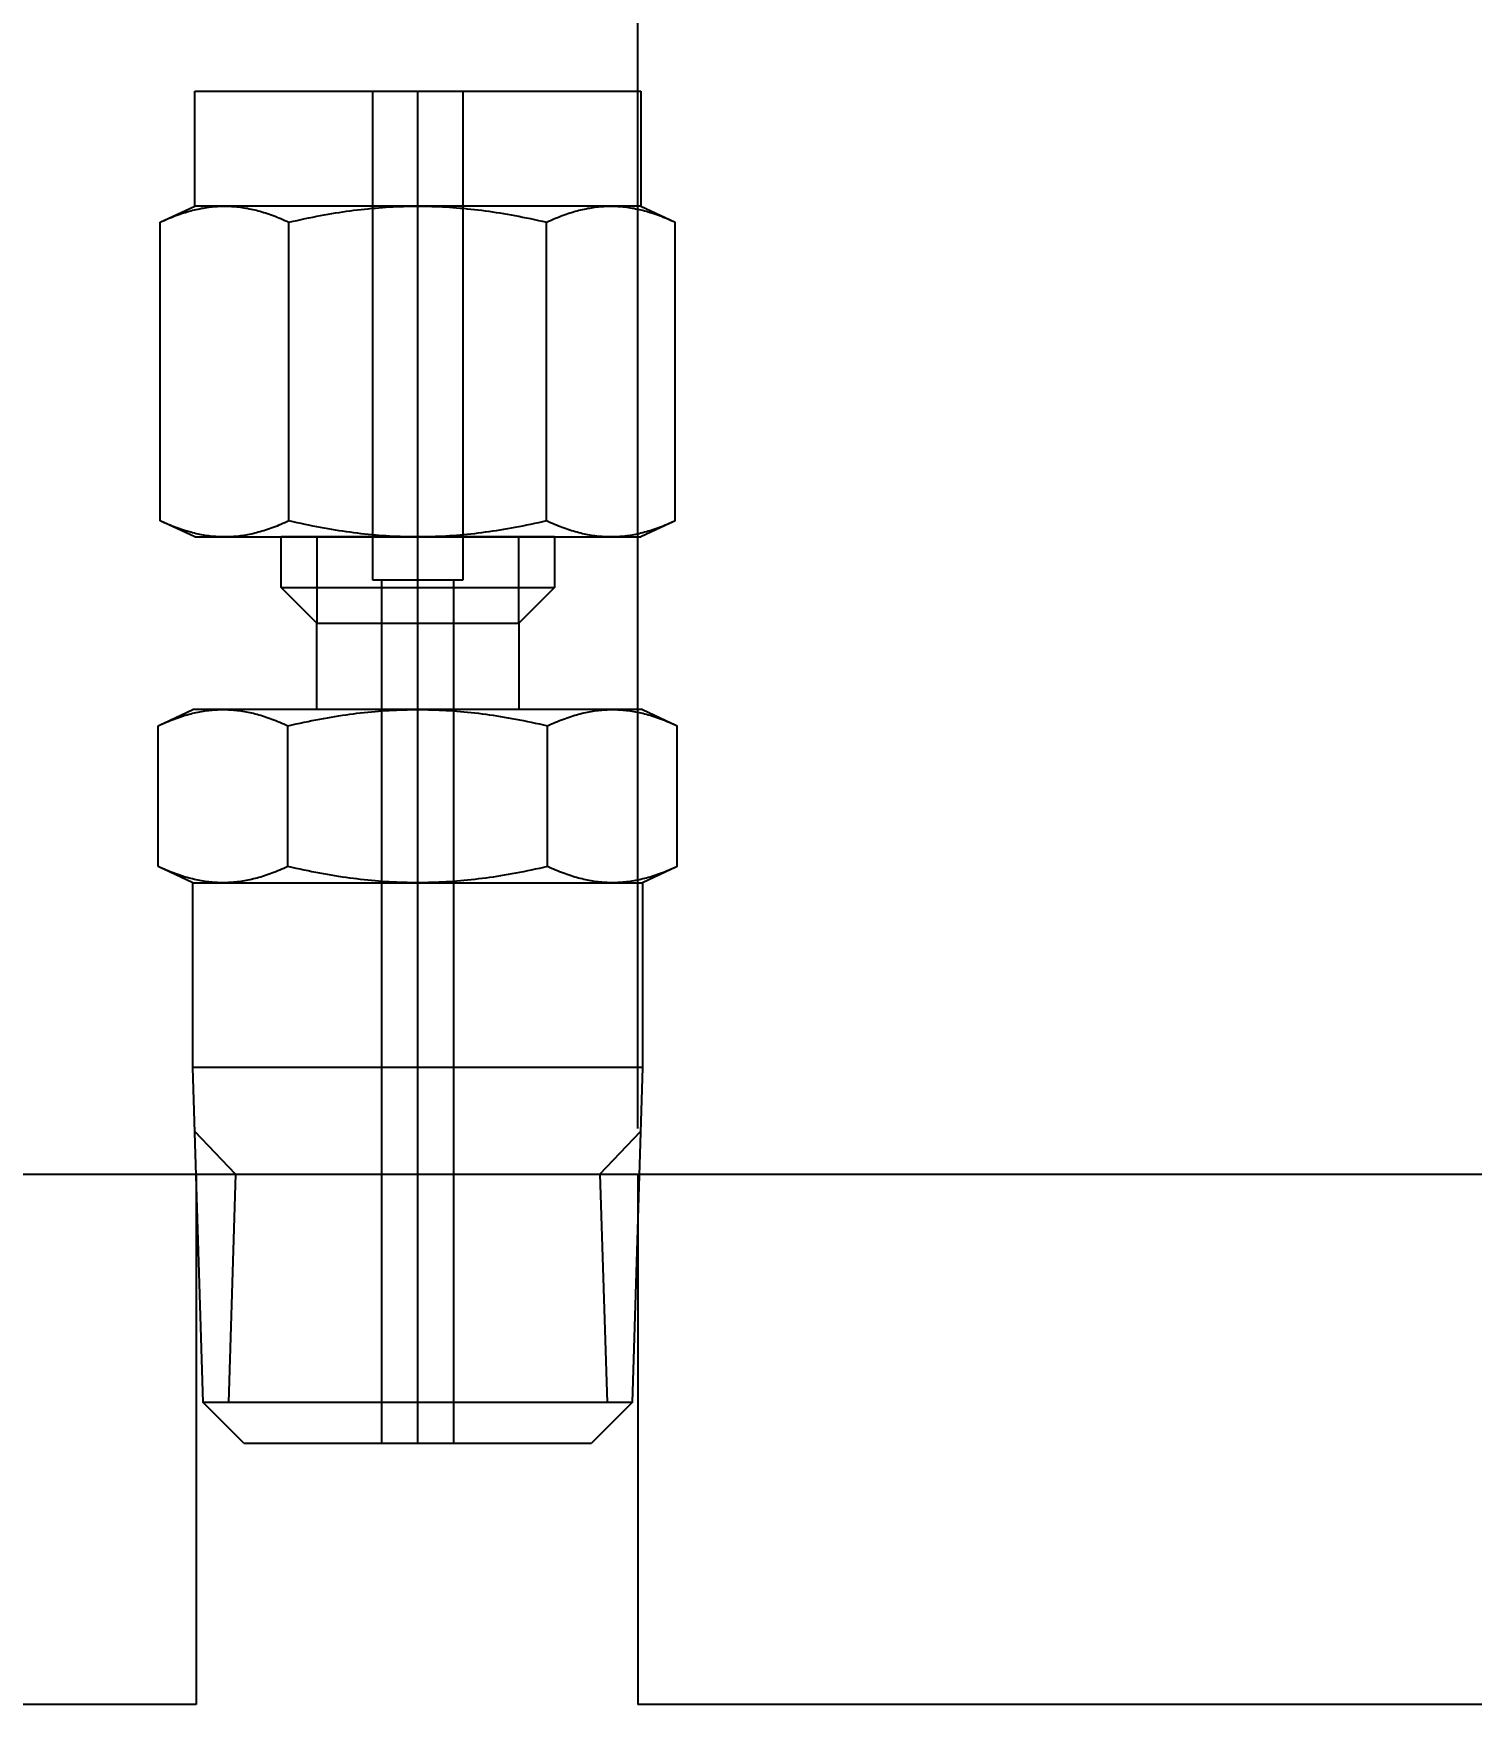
# Model space of a CAD drawing. Header units: inches. Extents: x 8.2 to 16.79, y 19.82 to 25.52.
# Drawn here: x 10.235 to 11.235, y 23.199 to 24.361 of the extents above; entities that cross this region are included whole.
import ezdxf

# ---------------------------------------------------------------- set-up
doc = ezdxf.new("R2010")
doc.units = ezdxf.units.IN
doc.header["$MEASUREMENT"] = 0
doc.linetypes.add('CENTER2', pattern=[28.575, 19.05, -3.175, 3.175, -3.175])
doc.linetypes.add('HIDDEN2', pattern=[4.7625, 3.175, -1.5875])
for name, color, linetype in [('TRDETAIL2', 7, 'Continuous'), ('TRDETAIL3', 7, 'Continuous'), ('TRMODEL1', 7, 'Continuous'), ('TRMODEL3', 7, 'Continuous')]:
    doc.layers.add(name, color=color, linetype=linetype)
doc.styles.get("Standard").update_dxf_attribs({"font": 'Arial.ttf'})
doc.dimstyles.get("Standard").update_dxf_attribs({"dimtxt": 0.18, "dimasz": 0.18, "dimexe": 0.18, "dimexo": 0.0625, "dimgap": 0.09, "dimtad": 0, "dimtih": 1, "dimtoh": 1, "dimdec": 4, "dimzin": 0, "dimdsep": 46, "dimtxsty": 'Standard', "dimcen": 0.09, "dimadec": 0, "dimazin": 0, "dimtfac": 1, "dimtdec": 4, "dimtofl": 0, "dimtmove": 0, "dimatfit": 3, "dimfxl": 1, "dimtolj": 1, "dimtzin": 0, "dimarcsym": 0})

# ---------------------------------------------------------------- blocks, each defined once
blk = doc.blocks.new('*D16')
at = {"color": 0, "lineweight": -2, "transparency": 16777216}
for p, q in [((9.3486, 23.6302), (9.3486, 25.5226)), ((15.3486, 23.6302), (15.3486, 25.5226)), ((9.5286, 25.3426), (11.8841, 25.3426)), ((15.1686, 25.3426), (12.8131, 25.3426))]:
    blk.add_line(p, q, dxfattribs=at)
at = {"color": 0, "transparency": 16777216}
for points in [[(9.5286, 25.3726), (9.5286, 25.3126), (9.3486, 25.3426)], [(15.1686, 25.3726), (15.1686, 25.3126), (15.3486, 25.3426)]]:
    blk.add_solid(points, dxfattribs=at)
at = {"layer": 'Defpoints', "color": 0, "transparency": 16777216}
for p in [(15.3486, 25.3426), (9.3486, 23.5677), (15.3486, 23.5677)]:
    blk.add_point(p, dxfattribs=at)
at = {"color": 0, "transparency": 16777216, "insert": (12.3486, 25.3426), "char_height": 0.18, "attachment_point": 5}
blk.add_mtext('\\A1;6.0000', dxfattribs=at)
blk = doc.blocks.new('*D17')
at = {"color": 0, "lineweight": -2, "transparency": 16777216}
for p, q in [((10.6555, 23.5995), (10.6555, 24.9068)), ((11.6556, 23.5995), (11.6556, 24.9068)), ((10.4755, 24.7268), (10.2955, 24.7268)), ((11.8356, 24.7268), (12.0156, 24.7268))]:
    blk.add_line(p, q, dxfattribs=at)
at = {"color": 0, "transparency": 16777216}
for points in [[(10.4755, 24.7568), (10.4755, 24.6968), (10.6555, 24.7268)], [(11.8356, 24.7568), (11.8356, 24.6968), (11.6556, 24.7268)]]:
    blk.add_solid(points, dxfattribs=at)
at = {"layer": 'Defpoints', "color": 0, "transparency": 16777216}
for p in [(11.6556, 24.7268), (10.6555, 23.537), (11.6556, 23.537)]:
    blk.add_point(p, dxfattribs=at)
at = {"color": 0, "transparency": 16777216, "insert": (11.1555, 24.7268), "char_height": 0.18, "attachment_point": 5}
blk.add_mtext('\\A1;1.0000', dxfattribs=at)

msp = doc.modelspace()

# ---------------------------------------------------------------- linework, layer by layer
for p, q in [((9.34858, 23.56766), (10.34857, 23.56766)), ((10.65551, 23.56766), (11.34858, 23.56766)), ((10.34856, 23.1989), (10.05788, 23.1989)), ((11.34856, 23.1989), (10.65552, 23.1989))]:
    msp.add_line(p, q)
at = {"color": 0}
for p, q in [((10.34857, 23.56766), (10.34856, 23.1989)), ((10.65551, 23.56766), (10.65552, 23.1989))]:
    msp.add_line(p, q, dxfattribs=at)
at = {"layer": 'TRDETAIL2', "color": 252, "linetype": 'HIDDEN2'}
for p, q in [((10.47127, 23.98066), (10.47127, 24.32066)), ((10.53377, 24.32066), (10.53377, 23.98066)), ((10.53377, 23.98066), (10.47127, 23.98066)), ((10.47752, 23.38066), (10.47752, 23.98066)), ((10.52752, 23.38066), (10.52752, 23.98066))]:
    msp.add_line(p, q, dxfattribs=at)
at = {"layer": 'TRDETAIL3', "color": 252, "linetype": 'CENTER2'}
msp.add_line((10.50252, 23.38066), (10.50252, 24.32066), dxfattribs=at)
at = {"layer": 'TRMODEL1', "color": 252, "linetype": 'Continuous'}
for p, q in [((10.34752, 24.32066), (10.65752, 24.32066)), ((10.34752, 24.24066), (10.34752, 24.32066)), ((10.65752, 24.32066), (10.65752, 24.24066)), ((10.32354, 24.22948), (10.34752, 24.24066)), ((10.33974, 24.23591), (10.34102, 24.23632)), ((10.34102, 24.23632), (10.3423, 24.23671)), ((10.3423, 24.23671), (10.34358, 24.23708)), ((10.34358, 24.23708), (10.34484, 24.23743)), ((10.34484, 24.23743), (10.3461, 24.23776)), ((10.3461, 24.23776), (10.34736, 24.23807)), ((10.34736, 24.23807), (10.34861, 24.23837)), ((10.36828, 24.24066), (10.34752, 24.24066)), ((10.34861, 24.23837), (10.34985, 24.23864)), ((10.34985, 24.23864), (10.35109, 24.2389)), ((10.35109, 24.2389), (10.35233, 24.23914)), ((10.35233, 24.23914), (10.35356, 24.23937)), ((10.35356, 24.23937), (10.35479, 24.23957)), ((10.35479, 24.23957), (10.35602, 24.23976)), ((10.35602, 24.23976), (10.35725, 24.23993)), ((10.35725, 24.23993), (10.35848, 24.24008)), ((10.35848, 24.24008), (10.3597, 24.24022)), ((10.3597, 24.24022), (10.36092, 24.24034)), ((10.36092, 24.24034), (10.36215, 24.24043)), ((10.36215, 24.24043), (10.36337, 24.24052)), ((10.36337, 24.24052), (10.3646, 24.24058)), ((10.3646, 24.24058), (10.36583, 24.24062)), ((10.36583, 24.24062), (10.36705, 24.24065)), ((10.36705, 24.24065), (10.36828, 24.24066)), ((10.36828, 24.24066), (10.36951, 24.24065)), ((10.50252, 24.24066), (10.36828, 24.24066)), ((10.36951, 24.24065), (10.37074, 24.24062)), ((10.37074, 24.24062), (10.37197, 24.24058)), ((10.37197, 24.24058), (10.37319, 24.24052)), ((10.37319, 24.24052), (10.37442, 24.24043)), ((10.37442, 24.24043), (10.37564, 24.24034)), ((10.37564, 24.24034), (10.37687, 24.24022)), ((10.37687, 24.24022), (10.37809, 24.24008)), ((10.37809, 24.24008), (10.37932, 24.23993)), ((10.37932, 24.23993), (10.38054, 24.23976)), ((10.38054, 24.23976), (10.38177, 24.23957)), ((10.38177, 24.23957), (10.383, 24.23937)), ((10.383, 24.23937), (10.38424, 24.23914)), ((10.38424, 24.23914), (10.38548, 24.2389)), ((10.38548, 24.2389), (10.38672, 24.23864)), ((10.38672, 24.23864), (10.38796, 24.23837)), ((10.38796, 24.23837), (10.38921, 24.23807)), ((10.38921, 24.23807), (10.39047, 24.23776)), ((10.39047, 24.23776), (10.39173, 24.23743)), ((10.39173, 24.23743), (10.39299, 24.23708)), ((10.39299, 24.23708), (10.39426, 24.23671)), ((10.39426, 24.23671), (10.39554, 24.23632)), ((10.39554, 24.23632), (10.39683, 24.23591)), ((10.44542, 24.23591), (10.448, 24.23632)), ((10.448, 24.23632), (10.45056, 24.23671)), ((10.45056, 24.23671), (10.4531, 24.23708)), ((10.4531, 24.23708), (10.45563, 24.23743)), ((10.45563, 24.23743), (10.45815, 24.23776)), ((10.45815, 24.23776), (10.46066, 24.23807)), ((10.46066, 24.23807), (10.46316, 24.23837)), ((10.46316, 24.23837), (10.46565, 24.23864)), ((10.46565, 24.23864), (10.46813, 24.2389)), ((10.46813, 24.2389), (10.47061, 24.23914)), ((10.47061, 24.23914), (10.47308, 24.23937)), ((10.47308, 24.23937), (10.47554, 24.23957)), ((10.47554, 24.23957), (10.478, 24.23976)), ((10.478, 24.23976), (10.48045, 24.23993)), ((10.48045, 24.23993), (10.4829, 24.24008)), ((10.4829, 24.24008), (10.48535, 24.24022)), ((10.48535, 24.24022), (10.4878, 24.24034)), ((10.4878, 24.24034), (10.49025, 24.24043)), ((10.49025, 24.24043), (10.4927, 24.24052)), ((10.4927, 24.24052), (10.49515, 24.24058)), ((10.49515, 24.24058), (10.4976, 24.24062)), ((10.4976, 24.24062), (10.50006, 24.24065)), ((10.50006, 24.24065), (10.50252, 24.24066)), ((10.50252, 24.24066), (10.50498, 24.24065)), ((10.63675, 24.24066), (10.50252, 24.24066)), ((10.50498, 24.24065), (10.50743, 24.24062)), ((10.50743, 24.24062), (10.50989, 24.24058)), ((10.50989, 24.24058), (10.51234, 24.24052)), ((10.51234, 24.24052), (10.51479, 24.24043)), ((10.51479, 24.24043), (10.51724, 24.24034)), ((10.51724, 24.24034), (10.51968, 24.24022)), ((10.51968, 24.24022), (10.52213, 24.24008)), ((10.52213, 24.24008), (10.52458, 24.23993)), ((10.52458, 24.23993), (10.52704, 24.23976)), ((10.52704, 24.23976), (10.5295, 24.23957)), ((10.5295, 24.23957), (10.53196, 24.23937)), ((10.53196, 24.23937), (10.53443, 24.23914)), ((10.53443, 24.23914), (10.5369, 24.2389)), ((10.5369, 24.2389), (10.53938, 24.23864)), ((10.53938, 24.23864), (10.54187, 24.23837)), ((10.54187, 24.23837), (10.54437, 24.23807)), ((10.54437, 24.23807), (10.54688, 24.23776)), ((10.54688, 24.23776), (10.5494, 24.23743)), ((10.5494, 24.23743), (10.55193, 24.23708)), ((10.55193, 24.23708), (10.55448, 24.23671)), ((10.55448, 24.23671), (10.55704, 24.23632)), ((10.55704, 24.23632), (10.55961, 24.23591)), ((10.6082, 24.23591), (10.60949, 24.23632)), ((10.60949, 24.23632), (10.61077, 24.23671)), ((10.61077, 24.23671), (10.61204, 24.23708)), ((10.61204, 24.23708), (10.61331, 24.23743)), ((10.61331, 24.23743), (10.61457, 24.23776)), ((10.61457, 24.23776), (10.61582, 24.23807)), ((10.61582, 24.23807), (10.61707, 24.23837)), ((10.61707, 24.23837), (10.61832, 24.23864)), ((10.61832, 24.23864), (10.61956, 24.2389)), ((10.61956, 24.2389), (10.6208, 24.23914)), ((10.6208, 24.23914), (10.62203, 24.23937)), ((10.62203, 24.23937), (10.62326, 24.23957)), ((10.62326, 24.23957), (10.62449, 24.23976)), ((10.62449, 24.23976), (10.62572, 24.23993)), ((10.62572, 24.23993), (10.62694, 24.24008)), ((10.62694, 24.24008), (10.62817, 24.24022)), ((10.62817, 24.24022), (10.62939, 24.24034)), ((10.62939, 24.24034), (10.63062, 24.24043)), ((10.63062, 24.24043), (10.63184, 24.24052)), ((10.63184, 24.24052), (10.63307, 24.24058)), ((10.63307, 24.24058), (10.63429, 24.24062)), ((10.63429, 24.24062), (10.63552, 24.24065)), ((10.63552, 24.24065), (10.63675, 24.24066)), ((10.63675, 24.24066), (10.63798, 24.24065)), ((10.65752, 24.24066), (10.63675, 24.24066)), ((10.63798, 24.24065), (10.63921, 24.24062)), ((10.63921, 24.24062), (10.64044, 24.24058)), ((10.64044, 24.24058), (10.64166, 24.24052)), ((10.64166, 24.24052), (10.64289, 24.24043)), ((10.64289, 24.24043), (10.64411, 24.24034)), ((10.64411, 24.24034), (10.64533, 24.24022)), ((10.64533, 24.24022), (10.64656, 24.24008)), ((10.64656, 24.24008), (10.64778, 24.23993)), ((10.64778, 24.23993), (10.64901, 24.23976)), ((10.64901, 24.23976), (10.65024, 24.23957)), ((10.65024, 24.23957), (10.65147, 24.23937)), ((10.65147, 24.23937), (10.65271, 24.23914)), ((10.65271, 24.23914), (10.65394, 24.2389)), ((10.65394, 24.2389), (10.65518, 24.23864)), ((10.65518, 24.23864), (10.65643, 24.23837)), ((10.65643, 24.23837), (10.65768, 24.23807)), ((10.65752, 24.24066), (10.6815, 24.22948)), ((10.65768, 24.23807), (10.65893, 24.23776)), ((10.65893, 24.23776), (10.66019, 24.23743)), ((10.66019, 24.23743), (10.66146, 24.23708)), ((10.66146, 24.23708), (10.66273, 24.23671)), ((10.66273, 24.23671), (10.66401, 24.23632)), ((10.66401, 24.23632), (10.6653, 24.23591)), ((10.32354, 24.22948), (10.32495, 24.23013)), ((10.32354, 24.02184), (10.32354, 24.22948)), ((10.32495, 24.23013), (10.32636, 24.23076)), ((10.32636, 24.23076), (10.32774, 24.23137)), ((10.32774, 24.23137), (10.32912, 24.23196)), ((10.32912, 24.23196), (10.33048, 24.23252)), ((10.33048, 24.23252), (10.33183, 24.23307)), ((10.33183, 24.23307), (10.33318, 24.23359)), ((10.33318, 24.23359), (10.33451, 24.23409)), ((10.33451, 24.23409), (10.33583, 24.23458)), ((10.33583, 24.23458), (10.33714, 24.23504)), ((10.33714, 24.23504), (10.33844, 24.23549)), ((10.33844, 24.23549), (10.33974, 24.23591)), ((10.39683, 24.23591), (10.39812, 24.23549)), ((10.39812, 24.23549), (10.39943, 24.23504)), ((10.39943, 24.23504), (10.40074, 24.23458)), ((10.40074, 24.23458), (10.40206, 24.23409)), ((10.40206, 24.23409), (10.40339, 24.23359)), ((10.40339, 24.23359), (10.40473, 24.23307)), ((10.40473, 24.23307), (10.40608, 24.23252)), ((10.40608, 24.23252), (10.40745, 24.23196)), ((10.40745, 24.23196), (10.40882, 24.23137)), ((10.40882, 24.23137), (10.41021, 24.23076)), ((10.41021, 24.23076), (10.41161, 24.23013)), ((10.41161, 24.23013), (10.41303, 24.22948)), ((10.41303, 24.22948), (10.41586, 24.23013)), ((10.41303, 24.02184), (10.41303, 24.22948)), ((10.41586, 24.23013), (10.41866, 24.23076)), ((10.41866, 24.23076), (10.42144, 24.23137)), ((10.42144, 24.23137), (10.42419, 24.23196)), ((10.42419, 24.23196), (10.42692, 24.23252)), ((10.42692, 24.23252), (10.42962, 24.23307)), ((10.42962, 24.23307), (10.4323, 24.23359)), ((10.4323, 24.23359), (10.43496, 24.23409)), ((10.43496, 24.23409), (10.43761, 24.23458)), ((10.43761, 24.23458), (10.44023, 24.23504)), ((10.44023, 24.23504), (10.44284, 24.23549)), ((10.44284, 24.23549), (10.44542, 24.23591)), ((10.55961, 24.23591), (10.5622, 24.23549)), ((10.5622, 24.23549), (10.56481, 24.23504)), ((10.56481, 24.23504), (10.56743, 24.23458)), ((10.56743, 24.23458), (10.57007, 24.23409)), ((10.57007, 24.23409), (10.57273, 24.23359)), ((10.57273, 24.23359), (10.57542, 24.23307)), ((10.57542, 24.23307), (10.57812, 24.23252)), ((10.57812, 24.23252), (10.58085, 24.23196)), ((10.58085, 24.23196), (10.5836, 24.23137)), ((10.5836, 24.23137), (10.58637, 24.23076)), ((10.58637, 24.23076), (10.58918, 24.23013)), ((10.58918, 24.23013), (10.59201, 24.22948)), ((10.59201, 24.22948), (10.59342, 24.23013)), ((10.59201, 24.02184), (10.59201, 24.22948)), ((10.59342, 24.23013), (10.59482, 24.23076)), ((10.59482, 24.23076), (10.59621, 24.23137)), ((10.59621, 24.23137), (10.59759, 24.23196)), ((10.59759, 24.23196), (10.59895, 24.23252)), ((10.59895, 24.23252), (10.6003, 24.23307)), ((10.6003, 24.23307), (10.60164, 24.23359)), ((10.60164, 24.23359), (10.60297, 24.23409)), ((10.60297, 24.23409), (10.6043, 24.23458)), ((10.6043, 24.23458), (10.60561, 24.23504)), ((10.60561, 24.23504), (10.60691, 24.23549)), ((10.60691, 24.23549), (10.6082, 24.23591)), ((10.6653, 24.23591), (10.66659, 24.23549)), ((10.66659, 24.23549), (10.6679, 24.23504)), ((10.6679, 24.23504), (10.66921, 24.23458)), ((10.66921, 24.23458), (10.67053, 24.23409)), ((10.67053, 24.23409), (10.67186, 24.23359)), ((10.67186, 24.23359), (10.6732, 24.23307)), ((10.6732, 24.23307), (10.67455, 24.23252)), ((10.67455, 24.23252), (10.67592, 24.23196)), ((10.67592, 24.23196), (10.67729, 24.23137)), ((10.67729, 24.23137), (10.67868, 24.23076)), ((10.67868, 24.23076), (10.68008, 24.23013)), ((10.68008, 24.23013), (10.6815, 24.22948)), ((10.6815, 24.02184), (10.6815, 24.22948)), ((10.32495, 24.02119), (10.32354, 24.02184)), ((10.34752, 24.01066), (10.32354, 24.02184)), ((10.32636, 24.02056), (10.32495, 24.02119)), ((10.32774, 24.01995), (10.32636, 24.02056)), ((10.32912, 24.01937), (10.32774, 24.01995)), ((10.33048, 24.0188), (10.32912, 24.01937)), ((10.33183, 24.01826), (10.33048, 24.0188)), ((10.33318, 24.01773), (10.33183, 24.01826)), ((10.33451, 24.01723), (10.33318, 24.01773)), ((10.33583, 24.01674), (10.33451, 24.01723)), ((10.33714, 24.01628), (10.33583, 24.01674)), ((10.33844, 24.01583), (10.33714, 24.01628)), ((10.33974, 24.01541), (10.33844, 24.01583)), ((10.34102, 24.015), (10.33974, 24.01541)), ((10.39683, 24.01541), (10.39554, 24.015)), ((10.39812, 24.01583), (10.39683, 24.01541)), ((10.39943, 24.01628), (10.39812, 24.01583)), ((10.40074, 24.01674), (10.39943, 24.01628)), ((10.40206, 24.01723), (10.40074, 24.01674)), ((10.40339, 24.01773), (10.40206, 24.01723)), ((10.40473, 24.01826), (10.40339, 24.01773)), ((10.40608, 24.0188), (10.40473, 24.01826)), ((10.40745, 24.01937), (10.40608, 24.0188)), ((10.40882, 24.01995), (10.40745, 24.01937)), ((10.41021, 24.02056), (10.40882, 24.01995)), ((10.41161, 24.02119), (10.41021, 24.02056)), ((10.41303, 24.02184), (10.41161, 24.02119)), ((10.41586, 24.02119), (10.41303, 24.02184)), ((10.41866, 24.02056), (10.41586, 24.02119)), ((10.42144, 24.01995), (10.41866, 24.02056)), ((10.42419, 24.01937), (10.42144, 24.01995)), ((10.42692, 24.0188), (10.42419, 24.01937)), ((10.42962, 24.01826), (10.42692, 24.0188)), ((10.4323, 24.01773), (10.42962, 24.01826)), ((10.43496, 24.01723), (10.4323, 24.01773)), ((10.43761, 24.01674), (10.43496, 24.01723)), ((10.44023, 24.01628), (10.43761, 24.01674)), ((10.44284, 24.01583), (10.44023, 24.01628)), ((10.44542, 24.01541), (10.44284, 24.01583)), ((10.448, 24.015), (10.44542, 24.01541)), ((10.55961, 24.01541), (10.55704, 24.015)), ((10.5622, 24.01583), (10.55961, 24.01541)), ((10.56481, 24.01628), (10.5622, 24.01583)), ((10.56743, 24.01674), (10.56481, 24.01628)), ((10.57007, 24.01723), (10.56743, 24.01674)), ((10.57273, 24.01773), (10.57007, 24.01723)), ((10.57542, 24.01826), (10.57273, 24.01773)), ((10.57812, 24.0188), (10.57542, 24.01826)), ((10.58085, 24.01937), (10.57812, 24.0188)), ((10.5836, 24.01995), (10.58085, 24.01937)), ((10.58637, 24.02056), (10.5836, 24.01995)), ((10.58918, 24.02119), (10.58637, 24.02056)), ((10.59201, 24.02184), (10.58918, 24.02119)), ((10.59342, 24.02119), (10.59201, 24.02184)), ((10.59482, 24.02056), (10.59342, 24.02119)), ((10.59621, 24.01995), (10.59482, 24.02056)), ((10.59759, 24.01937), (10.59621, 24.01995)), ((10.59895, 24.0188), (10.59759, 24.01937)), ((10.6003, 24.01826), (10.59895, 24.0188)), ((10.60164, 24.01773), (10.6003, 24.01826)), ((10.60297, 24.01723), (10.60164, 24.01773)), ((10.6043, 24.01674), (10.60297, 24.01723)), ((10.60561, 24.01628), (10.6043, 24.01674)), ((10.60691, 24.01583), (10.60561, 24.01628)), ((10.6082, 24.01541), (10.60691, 24.01583)), ((10.60949, 24.015), (10.6082, 24.01541)), ((10.6815, 24.02184), (10.65752, 24.01066)), ((10.6653, 24.01541), (10.66401, 24.015)), ((10.66659, 24.01583), (10.6653, 24.01541)), ((10.6679, 24.01628), (10.66659, 24.01583)), ((10.66921, 24.01674), (10.6679, 24.01628)), ((10.67053, 24.01723), (10.66921, 24.01674)), ((10.67186, 24.01773), (10.67053, 24.01723)), ((10.6732, 24.01826), (10.67186, 24.01773)), ((10.67455, 24.0188), (10.6732, 24.01826)), ((10.67592, 24.01937), (10.67455, 24.0188)), ((10.67729, 24.01995), (10.67592, 24.01937)), ((10.67868, 24.02056), (10.67729, 24.01995)), ((10.68008, 24.02119), (10.67868, 24.02056)), ((10.6815, 24.02184), (10.68008, 24.02119)), ((10.3423, 24.01461), (10.34102, 24.015)), ((10.34358, 24.01425), (10.3423, 24.01461)), ((10.34484, 24.01389), (10.34358, 24.01425)), ((10.3461, 24.01356), (10.34484, 24.01389)), ((10.34736, 24.01325), (10.3461, 24.01356)), ((10.34861, 24.01295), (10.34736, 24.01325)), ((10.34752, 24.01066), (10.36828, 24.01066)), ((10.34985, 24.01268), (10.34861, 24.01295)), ((10.35109, 24.01242), (10.34985, 24.01268)), ((10.35233, 24.01218), (10.35109, 24.01242)), ((10.35356, 24.01195), (10.35233, 24.01218)), ((10.35479, 24.01175), (10.35356, 24.01195)), ((10.35602, 24.01156), (10.35479, 24.01175)), ((10.35725, 24.01139), (10.35602, 24.01156)), ((10.35848, 24.01124), (10.35725, 24.01139)), ((10.3597, 24.0111), (10.35848, 24.01124)), ((10.36092, 24.01099), (10.3597, 24.0111)), ((10.36215, 24.01089), (10.36092, 24.01099)), ((10.36337, 24.01081), (10.36215, 24.01089)), ((10.3646, 24.01074), (10.36337, 24.01081)), ((10.36583, 24.0107), (10.3646, 24.01074)), ((10.36705, 24.01067), (10.36583, 24.0107)), ((10.36828, 24.01066), (10.36705, 24.01067)), ((10.36951, 24.01067), (10.36828, 24.01066)), ((10.36828, 24.01066), (10.50252, 24.01066)), ((10.37074, 24.0107), (10.36951, 24.01067)), ((10.37197, 24.01074), (10.37074, 24.0107)), ((10.37319, 24.01081), (10.37197, 24.01074)), ((10.37442, 24.01089), (10.37319, 24.01081)), ((10.37564, 24.01099), (10.37442, 24.01089)), ((10.37687, 24.0111), (10.37564, 24.01099)), ((10.37809, 24.01124), (10.37687, 24.0111)), ((10.37932, 24.01139), (10.37809, 24.01124)), ((10.38054, 24.01156), (10.37932, 24.01139)), ((10.38177, 24.01175), (10.38054, 24.01156)), ((10.383, 24.01195), (10.38177, 24.01175)), ((10.38424, 24.01218), (10.383, 24.01195)), ((10.38548, 24.01242), (10.38424, 24.01218)), ((10.38672, 24.01268), (10.38548, 24.01242)), ((10.38796, 24.01295), (10.38672, 24.01268)), ((10.38921, 24.01325), (10.38796, 24.01295)), ((10.39047, 24.01356), (10.38921, 24.01325)), ((10.39173, 24.01389), (10.39047, 24.01356)), ((10.39299, 24.01425), (10.39173, 24.01389)), ((10.39426, 24.01461), (10.39299, 24.01425)), ((10.39554, 24.015), (10.39426, 24.01461)), ((10.40752, 23.97546), (10.40752, 24.01066)), ((10.59752, 24.01066), (10.40752, 24.01066)), ((10.45056, 24.01461), (10.448, 24.015)), ((10.4531, 24.01425), (10.45056, 24.01461)), ((10.45563, 24.01389), (10.4531, 24.01425)), ((10.45815, 24.01356), (10.45563, 24.01389)), ((10.46066, 24.01325), (10.45815, 24.01356)), ((10.46316, 24.01295), (10.46066, 24.01325)), ((10.46565, 24.01268), (10.46316, 24.01295)), ((10.46813, 24.01242), (10.46565, 24.01268)), ((10.47061, 24.01218), (10.46813, 24.01242)), ((10.47308, 24.01195), (10.47061, 24.01218)), ((10.47554, 24.01175), (10.47308, 24.01195)), ((10.478, 24.01156), (10.47554, 24.01175)), ((10.48045, 24.01139), (10.478, 24.01156)), ((10.4829, 24.01124), (10.48045, 24.01139)), ((10.48535, 24.0111), (10.4829, 24.01124)), ((10.4878, 24.01099), (10.48535, 24.0111)), ((10.49025, 24.01089), (10.4878, 24.01099)), ((10.4927, 24.01081), (10.49025, 24.01089)), ((10.49515, 24.01074), (10.4927, 24.01081)), ((10.4976, 24.0107), (10.49515, 24.01074)), ((10.50006, 24.01067), (10.4976, 24.0107)), ((10.50252, 24.01066), (10.50006, 24.01067)), ((10.50498, 24.01067), (10.50252, 24.01066)), ((10.50252, 24.01066), (10.63675, 24.01066)), ((10.50743, 24.0107), (10.50498, 24.01067)), ((10.50989, 24.01074), (10.50743, 24.0107)), ((10.51234, 24.01081), (10.50989, 24.01074)), ((10.51479, 24.01089), (10.51234, 24.01081)), ((10.51724, 24.01099), (10.51479, 24.01089)), ((10.51968, 24.0111), (10.51724, 24.01099)), ((10.52213, 24.01124), (10.51968, 24.0111)), ((10.52458, 24.01139), (10.52213, 24.01124)), ((10.52704, 24.01156), (10.52458, 24.01139)), ((10.5295, 24.01175), (10.52704, 24.01156)), ((10.53196, 24.01195), (10.5295, 24.01175)), ((10.53443, 24.01218), (10.53196, 24.01195)), ((10.5369, 24.01242), (10.53443, 24.01218)), ((10.53938, 24.01268), (10.5369, 24.01242)), ((10.54187, 24.01295), (10.53938, 24.01268)), ((10.54437, 24.01325), (10.54187, 24.01295)), ((10.54688, 24.01356), (10.54437, 24.01325)), ((10.5494, 24.01389), (10.54688, 24.01356)), ((10.55193, 24.01425), (10.5494, 24.01389)), ((10.55448, 24.01461), (10.55193, 24.01425)), ((10.55704, 24.015), (10.55448, 24.01461)), ((10.59752, 24.01066), (10.59752, 23.97546)), ((10.61077, 24.01461), (10.60949, 24.015)), ((10.61204, 24.01425), (10.61077, 24.01461)), ((10.61331, 24.01389), (10.61204, 24.01425)), ((10.61457, 24.01356), (10.61331, 24.01389)), ((10.61582, 24.01325), (10.61457, 24.01356)), ((10.61707, 24.01295), (10.61582, 24.01325)), ((10.61832, 24.01268), (10.61707, 24.01295)), ((10.61956, 24.01242), (10.61832, 24.01268)), ((10.6208, 24.01218), (10.61956, 24.01242)), ((10.62203, 24.01195), (10.6208, 24.01218)), ((10.62326, 24.01175), (10.62203, 24.01195)), ((10.62449, 24.01156), (10.62326, 24.01175)), ((10.62572, 24.01139), (10.62449, 24.01156)), ((10.62694, 24.01124), (10.62572, 24.01139)), ((10.62817, 24.0111), (10.62694, 24.01124)), ((10.62939, 24.01099), (10.62817, 24.0111)), ((10.63062, 24.01089), (10.62939, 24.01099)), ((10.63184, 24.01081), (10.63062, 24.01089)), ((10.63307, 24.01074), (10.63184, 24.01081)), ((10.63429, 24.0107), (10.63307, 24.01074)), ((10.63552, 24.01067), (10.63429, 24.0107)), ((10.63675, 24.01066), (10.63552, 24.01067)), ((10.63798, 24.01067), (10.63675, 24.01066)), ((10.63675, 24.01066), (10.65752, 24.01066)), ((10.63921, 24.0107), (10.63798, 24.01067)), ((10.64044, 24.01074), (10.63921, 24.0107)), ((10.64166, 24.01081), (10.64044, 24.01074)), ((10.64289, 24.01089), (10.64166, 24.01081)), ((10.64411, 24.01099), (10.64289, 24.01089)), ((10.64533, 24.0111), (10.64411, 24.01099)), ((10.64656, 24.01124), (10.64533, 24.0111)), ((10.64778, 24.01139), (10.64656, 24.01124)), ((10.64901, 24.01156), (10.64778, 24.01139)), ((10.65024, 24.01175), (10.64901, 24.01156)), ((10.65147, 24.01195), (10.65024, 24.01175)), ((10.65271, 24.01218), (10.65147, 24.01195)), ((10.65394, 24.01242), (10.65271, 24.01218)), ((10.65518, 24.01268), (10.65394, 24.01242)), ((10.65643, 24.01295), (10.65518, 24.01268)), ((10.65768, 24.01325), (10.65643, 24.01295)), ((10.65893, 24.01356), (10.65768, 24.01325)), ((10.66019, 24.01389), (10.65893, 24.01356)), ((10.66146, 24.01425), (10.66019, 24.01389)), ((10.66273, 24.01461), (10.66146, 24.01425)), ((10.66401, 24.015), (10.66273, 24.01461)), ((10.40752, 23.97546), (10.59752, 23.97546)), ((10.43232, 23.95066), (10.40752, 23.97546)), ((10.59752, 23.97546), (10.57272, 23.95066)), ((10.43232, 23.95066), (10.57272, 23.95066)), ((10.43232, 23.89066), (10.43232, 23.95066)), ((10.57272, 23.95066), (10.57272, 23.89066)), ((10.3221, 23.87939), (10.34627, 23.89066)), ((10.34357, 23.8874), (10.34484, 23.88773)), ((10.34484, 23.88773), (10.3461, 23.88805)), ((10.3461, 23.88805), (10.34736, 23.88835)), ((10.3672, 23.89066), (10.34627, 23.89066)), ((10.34736, 23.88835), (10.34862, 23.88863)), ((10.34862, 23.88863), (10.34987, 23.88889)), ((10.34987, 23.88889), (10.35112, 23.88913)), ((10.35112, 23.88913), (10.35236, 23.88936)), ((10.35236, 23.88936), (10.3536, 23.88957)), ((10.3536, 23.88957), (10.35484, 23.88975)), ((10.35484, 23.88975), (10.35608, 23.88993)), ((10.35608, 23.88993), (10.35731, 23.89008)), ((10.35731, 23.89008), (10.35855, 23.89022)), ((10.35855, 23.89022), (10.35978, 23.89033)), ((10.35978, 23.89033), (10.36102, 23.89043)), ((10.36102, 23.89043), (10.36225, 23.89051)), ((10.36225, 23.89051), (10.36349, 23.89058)), ((10.36349, 23.89058), (10.36472, 23.89062)), ((10.36472, 23.89062), (10.36596, 23.89065)), ((10.36596, 23.89065), (10.3672, 23.89066)), ((10.50252, 23.89066), (10.3672, 23.89066)), ((10.3672, 23.89066), (10.36844, 23.89065)), ((10.36844, 23.89065), (10.36968, 23.89062)), ((10.36968, 23.89062), (10.37092, 23.89058)), ((10.37092, 23.89058), (10.37215, 23.89051)), ((10.37215, 23.89051), (10.37339, 23.89043)), ((10.37339, 23.89043), (10.37462, 23.89033)), ((10.37462, 23.89033), (10.37585, 23.89022)), ((10.37585, 23.89022), (10.37709, 23.89008)), ((10.37709, 23.89008), (10.37832, 23.88993)), ((10.37832, 23.88993), (10.37956, 23.88975)), ((10.37956, 23.88975), (10.3808, 23.88957)), ((10.3808, 23.88957), (10.38204, 23.88936)), ((10.38204, 23.88936), (10.38328, 23.88913)), ((10.38328, 23.88913), (10.38453, 23.88889)), ((10.38453, 23.88889), (10.38578, 23.88863)), ((10.38578, 23.88863), (10.38704, 23.88835)), ((10.38704, 23.88835), (10.3883, 23.88805)), ((10.3883, 23.88805), (10.38956, 23.88773)), ((10.38956, 23.88773), (10.39083, 23.8874)), ((10.45525, 23.8874), (10.4578, 23.88773)), ((10.4578, 23.88773), (10.46032, 23.88805)), ((10.46032, 23.88805), (10.46284, 23.88835)), ((10.46284, 23.88835), (10.46535, 23.88863)), ((10.46535, 23.88863), (10.46786, 23.88889)), ((10.46786, 23.88889), (10.47035, 23.88913)), ((10.47035, 23.88913), (10.47284, 23.88936)), ((10.47284, 23.88936), (10.47532, 23.88957)), ((10.47532, 23.88957), (10.4778, 23.88975)), ((10.4778, 23.88975), (10.48027, 23.88993)), ((10.48027, 23.88993), (10.48274, 23.89008)), ((10.48274, 23.89008), (10.48521, 23.89022)), ((10.48521, 23.89022), (10.48768, 23.89033)), ((10.48768, 23.89033), (10.49015, 23.89043)), ((10.49015, 23.89043), (10.49262, 23.89051)), ((10.49262, 23.89051), (10.49509, 23.89058)), ((10.49509, 23.89058), (10.49756, 23.89062)), ((10.49756, 23.89062), (10.50004, 23.89065)), ((10.50004, 23.89065), (10.50252, 23.89066)), ((10.63783, 23.89066), (10.50252, 23.89066)), ((10.50252, 23.89066), (10.505, 23.89065)), ((10.505, 23.89065), (10.50747, 23.89062)), ((10.50747, 23.89062), (10.50995, 23.89058)), ((10.50995, 23.89058), (10.51242, 23.89051)), ((10.51242, 23.89051), (10.51489, 23.89043)), ((10.51489, 23.89043), (10.51735, 23.89033)), ((10.51735, 23.89033), (10.51982, 23.89022)), ((10.51982, 23.89022), (10.52229, 23.89008)), ((10.52229, 23.89008), (10.52476, 23.88993)), ((10.52476, 23.88993), (10.52724, 23.88975)), ((10.52724, 23.88975), (10.52971, 23.88957)), ((10.52971, 23.88957), (10.5322, 23.88936)), ((10.5322, 23.88936), (10.53468, 23.88913)), ((10.53468, 23.88913), (10.53718, 23.88889)), ((10.53718, 23.88889), (10.53968, 23.88863)), ((10.53968, 23.88863), (10.54219, 23.88835)), ((10.54219, 23.88835), (10.54471, 23.88805)), ((10.54471, 23.88805), (10.54724, 23.88773)), ((10.54724, 23.88773), (10.54978, 23.8874)), ((10.6142, 23.8874), (10.61547, 23.88773)), ((10.61547, 23.88773), (10.61674, 23.88805)), ((10.61674, 23.88805), (10.618, 23.88835)), ((10.618, 23.88835), (10.61925, 23.88863)), ((10.61925, 23.88863), (10.6205, 23.88889)), ((10.6205, 23.88889), (10.62175, 23.88913)), ((10.62175, 23.88913), (10.62299, 23.88936)), ((10.62299, 23.88936), (10.62424, 23.88957)), ((10.62424, 23.88957), (10.62547, 23.88975)), ((10.62547, 23.88975), (10.62671, 23.88993)), ((10.62671, 23.88993), (10.62795, 23.89008)), ((10.62795, 23.89008), (10.62918, 23.89022)), ((10.62918, 23.89022), (10.63042, 23.89033)), ((10.63042, 23.89033), (10.63165, 23.89043)), ((10.63165, 23.89043), (10.63288, 23.89051)), ((10.63288, 23.89051), (10.63412, 23.89058)), ((10.63412, 23.89058), (10.63536, 23.89062)), ((10.63536, 23.89062), (10.63659, 23.89065)), ((10.63659, 23.89065), (10.63783, 23.89066)), ((10.65877, 23.89066), (10.63783, 23.89066)), ((10.63783, 23.89066), (10.63907, 23.89065)), ((10.63907, 23.89065), (10.64031, 23.89062)), ((10.64031, 23.89062), (10.64155, 23.89058)), ((10.64155, 23.89058), (10.64278, 23.89051)), ((10.64278, 23.89051), (10.64402, 23.89043)), ((10.64402, 23.89043), (10.64525, 23.89033)), ((10.64525, 23.89033), (10.64649, 23.89022)), ((10.64649, 23.89022), (10.64772, 23.89008)), ((10.64772, 23.89008), (10.64896, 23.88993)), ((10.64896, 23.88993), (10.65019, 23.88975)), ((10.65019, 23.88975), (10.65143, 23.88957)), ((10.65143, 23.88957), (10.65267, 23.88936)), ((10.65267, 23.88936), (10.65392, 23.88913)), ((10.65392, 23.88913), (10.65516, 23.88889)), ((10.65516, 23.88889), (10.65642, 23.88863)), ((10.65642, 23.88863), (10.65767, 23.88835)), ((10.65767, 23.88835), (10.65893, 23.88805)), ((10.65877, 23.89066), (10.68294, 23.87939)), ((10.65893, 23.88805), (10.6602, 23.88773)), ((10.6602, 23.88773), (10.66147, 23.8874)), ((10.3221, 23.87939), (10.32352, 23.88005)), ((10.3221, 23.78153), (10.3221, 23.87939)), ((10.32352, 23.88005), (10.32493, 23.88068)), ((10.32493, 23.88068), (10.32633, 23.88129)), ((10.32633, 23.88129), (10.32772, 23.88189)), ((10.32772, 23.88189), (10.3291, 23.88246)), ((10.3291, 23.88246), (10.33046, 23.883)), ((10.33046, 23.883), (10.33181, 23.88353)), ((10.33181, 23.88353), (10.33315, 23.88404)), ((10.33315, 23.88404), (10.33448, 23.88453)), ((10.33448, 23.88453), (10.33581, 23.885)), ((10.33581, 23.885), (10.33712, 23.88545)), ((10.33712, 23.88545), (10.33842, 23.88587)), ((10.33842, 23.88587), (10.33972, 23.88628)), ((10.33972, 23.88628), (10.34101, 23.88668)), ((10.34101, 23.88668), (10.34229, 23.88705)), ((10.34229, 23.88705), (10.34357, 23.8874)), ((10.39083, 23.8874), (10.39211, 23.88705)), ((10.39211, 23.88705), (10.39339, 23.88668)), ((10.39339, 23.88668), (10.39468, 23.88628)), ((10.39468, 23.88628), (10.39598, 23.88587)), ((10.39598, 23.88587), (10.39728, 23.88545)), ((10.39728, 23.88545), (10.3986, 23.885)), ((10.3986, 23.885), (10.39992, 23.88453)), ((10.39992, 23.88453), (10.40125, 23.88404)), ((10.40125, 23.88404), (10.40259, 23.88353)), ((10.40259, 23.88353), (10.40394, 23.883)), ((10.40394, 23.883), (10.40531, 23.88246)), ((10.40531, 23.88246), (10.40668, 23.88189)), ((10.40668, 23.88189), (10.40807, 23.88129)), ((10.40807, 23.88129), (10.40947, 23.88068)), ((10.40947, 23.88068), (10.41088, 23.88005)), ((10.41088, 23.88005), (10.41231, 23.87939)), ((10.41231, 23.87939), (10.41516, 23.88005)), ((10.41231, 23.78153), (10.41231, 23.87939)), ((10.41516, 23.88005), (10.41799, 23.88068)), ((10.41799, 23.88068), (10.42078, 23.88129)), ((10.42078, 23.88129), (10.42356, 23.88189)), ((10.42356, 23.88189), (10.42631, 23.88246)), ((10.42631, 23.88246), (10.42903, 23.883)), ((10.42903, 23.883), (10.43174, 23.88353)), ((10.43174, 23.88353), (10.43442, 23.88404)), ((10.43442, 23.88404), (10.43708, 23.88453)), ((10.43708, 23.88453), (10.43973, 23.885)), ((10.43973, 23.885), (10.44235, 23.88545)), ((10.44235, 23.88545), (10.44496, 23.88587)), ((10.44496, 23.88587), (10.44756, 23.88628)), ((10.44756, 23.88628), (10.45014, 23.88668)), ((10.45014, 23.88668), (10.4527, 23.88705)), ((10.4527, 23.88705), (10.45525, 23.8874)), ((10.54978, 23.8874), (10.55233, 23.88705)), ((10.55233, 23.88705), (10.5549, 23.88668)), ((10.5549, 23.88668), (10.55748, 23.88628)), ((10.55748, 23.88628), (10.56007, 23.88587)), ((10.56007, 23.88587), (10.56268, 23.88545)), ((10.56268, 23.88545), (10.56531, 23.885)), ((10.56531, 23.885), (10.56795, 23.88453)), ((10.56795, 23.88453), (10.57062, 23.88404)), ((10.57062, 23.88404), (10.5733, 23.88353)), ((10.5733, 23.88353), (10.576, 23.883)), ((10.576, 23.883), (10.57873, 23.88246)), ((10.57873, 23.88246), (10.58148, 23.88189)), ((10.58148, 23.88189), (10.58425, 23.88129)), ((10.58425, 23.88129), (10.58705, 23.88068)), ((10.58705, 23.88068), (10.58988, 23.88005)), ((10.58988, 23.88005), (10.59273, 23.87939)), ((10.59273, 23.87939), (10.59416, 23.88005)), ((10.59273, 23.78153), (10.59273, 23.87939)), ((10.59416, 23.88005), (10.59557, 23.88068)), ((10.59557, 23.88068), (10.59697, 23.88129)), ((10.59697, 23.88129), (10.59835, 23.88189)), ((10.59835, 23.88189), (10.59973, 23.88246)), ((10.59973, 23.88246), (10.60109, 23.883)), ((10.60109, 23.883), (10.60244, 23.88353)), ((10.60244, 23.88353), (10.60379, 23.88404)), ((10.60379, 23.88404), (10.60512, 23.88453)), ((10.60512, 23.88453), (10.60644, 23.885)), ((10.60644, 23.885), (10.60775, 23.88545)), ((10.60775, 23.88545), (10.60906, 23.88587)), ((10.60906, 23.88587), (10.61035, 23.88628)), ((10.61035, 23.88628), (10.61164, 23.88668)), ((10.61164, 23.88668), (10.61293, 23.88705)), ((10.61293, 23.88705), (10.6142, 23.8874)), ((10.66147, 23.8874), (10.66274, 23.88705)), ((10.66274, 23.88705), (10.66402, 23.88668)), ((10.66402, 23.88668), (10.66531, 23.88628)), ((10.66531, 23.88628), (10.66661, 23.88587)), ((10.66661, 23.88587), (10.66792, 23.88545)), ((10.66792, 23.88545), (10.66923, 23.885)), ((10.66923, 23.885), (10.67055, 23.88453)), ((10.67055, 23.88453), (10.67188, 23.88404)), ((10.67188, 23.88404), (10.67322, 23.88353)), ((10.67322, 23.88353), (10.67458, 23.883)), ((10.67458, 23.883), (10.67594, 23.88246)), ((10.67594, 23.88246), (10.67731, 23.88189)), ((10.67731, 23.88189), (10.6787, 23.88129)), ((10.6787, 23.88129), (10.6801, 23.88068)), ((10.6801, 23.88068), (10.68151, 23.88005)), ((10.68151, 23.88005), (10.68294, 23.87939)), ((10.68294, 23.78153), (10.68294, 23.87939)), ((10.32352, 23.78087), (10.3221, 23.78153)), ((10.34627, 23.77026), (10.3221, 23.78153)), ((10.32493, 23.78024), (10.32352, 23.78087)), ((10.32633, 23.77963), (10.32493, 23.78024)), ((10.32772, 23.77904), (10.32633, 23.77963)), ((10.3291, 23.77847), (10.32772, 23.77904)), ((10.33046, 23.77792), (10.3291, 23.77847)), ((10.33181, 23.77739), (10.33046, 23.77792)), ((10.33315, 23.77688), (10.33181, 23.77739)), ((10.33448, 23.77639), (10.33315, 23.77688)), ((10.33581, 23.77592), (10.33448, 23.77639)), ((10.33712, 23.77548), (10.33581, 23.77592)), ((10.33842, 23.77505), (10.33712, 23.77548)), ((10.33972, 23.77464), (10.33842, 23.77505)), ((10.34101, 23.77425), (10.33972, 23.77464)), ((10.34229, 23.77387), (10.34101, 23.77425)), ((10.34357, 23.77352), (10.34229, 23.77387)), ((10.34484, 23.77319), (10.34357, 23.77352)), ((10.3461, 23.77287), (10.34484, 23.77319)), ((10.34736, 23.77257), (10.3461, 23.77287)), ((10.34862, 23.77229), (10.34736, 23.77257)), ((10.34987, 23.77203), (10.34862, 23.77229)), ((10.35112, 23.77179), (10.34987, 23.77203)), ((10.35236, 23.77156), (10.35112, 23.77179)), ((10.3536, 23.77136), (10.35236, 23.77156)), ((10.35484, 23.77117), (10.3536, 23.77136)), ((10.3808, 23.77136), (10.37956, 23.77117)), ((10.38204, 23.77156), (10.3808, 23.77136)), ((10.38328, 23.77179), (10.38204, 23.77156)), ((10.38453, 23.77203), (10.38328, 23.77179)), ((10.38578, 23.77229), (10.38453, 23.77203)), ((10.38704, 23.77257), (10.38578, 23.77229)), ((10.3883, 23.77287), (10.38704, 23.77257)), ((10.38956, 23.77319), (10.3883, 23.77287)), ((10.39083, 23.77352), (10.38956, 23.77319)), ((10.39211, 23.77387), (10.39083, 23.77352)), ((10.39339, 23.77425), (10.39211, 23.77387)), ((10.39468, 23.77464), (10.39339, 23.77425)), ((10.39598, 23.77505), (10.39468, 23.77464)), ((10.39728, 23.77548), (10.39598, 23.77505)), ((10.3986, 23.77592), (10.39728, 23.77548)), ((10.39992, 23.77639), (10.3986, 23.77592)), ((10.40125, 23.77688), (10.39992, 23.77639)), ((10.40259, 23.77739), (10.40125, 23.77688)), ((10.40394, 23.77792), (10.40259, 23.77739)), ((10.40531, 23.77847), (10.40394, 23.77792)), ((10.40668, 23.77904), (10.40531, 23.77847)), ((10.40807, 23.77963), (10.40668, 23.77904)), ((10.40947, 23.78024), (10.40807, 23.77963)), ((10.41088, 23.78087), (10.40947, 23.78024)), ((10.41231, 23.78153), (10.41088, 23.78087)), ((10.41516, 23.78087), (10.41231, 23.78153)), ((10.41799, 23.78024), (10.41516, 23.78087)), ((10.42078, 23.77963), (10.41799, 23.78024)), ((10.42356, 23.77904), (10.42078, 23.77963)), ((10.42631, 23.77847), (10.42356, 23.77904)), ((10.42903, 23.77792), (10.42631, 23.77847)), ((10.43174, 23.77739), (10.42903, 23.77792)), ((10.43442, 23.77688), (10.43174, 23.77739)), ((10.43708, 23.77639), (10.43442, 23.77688)), ((10.43973, 23.77592), (10.43708, 23.77639)), ((10.44235, 23.77548), (10.43973, 23.77592)), ((10.44496, 23.77505), (10.44235, 23.77548)), ((10.44756, 23.77464), (10.44496, 23.77505)), ((10.45014, 23.77425), (10.44756, 23.77464)), ((10.4527, 23.77387), (10.45014, 23.77425)), ((10.45525, 23.77352), (10.4527, 23.77387)), ((10.4578, 23.77319), (10.45525, 23.77352)), ((10.46032, 23.77287), (10.4578, 23.77319)), ((10.46284, 23.77257), (10.46032, 23.77287)), ((10.46535, 23.77229), (10.46284, 23.77257)), ((10.46786, 23.77203), (10.46535, 23.77229)), ((10.47035, 23.77179), (10.46786, 23.77203)), ((10.47284, 23.77156), (10.47035, 23.77179)), ((10.47532, 23.77136), (10.47284, 23.77156)), ((10.4778, 23.77117), (10.47532, 23.77136)), ((10.52971, 23.77136), (10.52724, 23.77117)), ((10.5322, 23.77156), (10.52971, 23.77136)), ((10.53468, 23.77179), (10.5322, 23.77156)), ((10.53718, 23.77203), (10.53468, 23.77179)), ((10.53968, 23.77229), (10.53718, 23.77203)), ((10.54219, 23.77257), (10.53968, 23.77229)), ((10.54471, 23.77287), (10.54219, 23.77257)), ((10.54724, 23.77319), (10.54471, 23.77287)), ((10.54978, 23.77352), (10.54724, 23.77319)), ((10.55233, 23.77387), (10.54978, 23.77352)), ((10.5549, 23.77425), (10.55233, 23.77387)), ((10.55748, 23.77464), (10.5549, 23.77425)), ((10.56007, 23.77505), (10.55748, 23.77464)), ((10.56268, 23.77548), (10.56007, 23.77505)), ((10.56531, 23.77592), (10.56268, 23.77548)), ((10.56795, 23.77639), (10.56531, 23.77592)), ((10.57062, 23.77688), (10.56795, 23.77639)), ((10.5733, 23.77739), (10.57062, 23.77688)), ((10.576, 23.77792), (10.5733, 23.77739)), ((10.57873, 23.77847), (10.576, 23.77792)), ((10.58148, 23.77904), (10.57873, 23.77847)), ((10.58425, 23.77963), (10.58148, 23.77904)), ((10.58705, 23.78024), (10.58425, 23.77963)), ((10.58988, 23.78087), (10.58705, 23.78024)), ((10.59273, 23.78153), (10.58988, 23.78087)), ((10.59416, 23.78087), (10.59273, 23.78153)), ((10.59557, 23.78024), (10.59416, 23.78087)), ((10.59697, 23.77963), (10.59557, 23.78024)), ((10.59835, 23.77904), (10.59697, 23.77963)), ((10.59973, 23.77847), (10.59835, 23.77904)), ((10.60109, 23.77792), (10.59973, 23.77847)), ((10.60244, 23.77739), (10.60109, 23.77792)), ((10.60379, 23.77688), (10.60244, 23.77739)), ((10.60512, 23.77639), (10.60379, 23.77688)), ((10.60644, 23.77592), (10.60512, 23.77639)), ((10.60775, 23.77548), (10.60644, 23.77592)), ((10.60906, 23.77505), (10.60775, 23.77548)), ((10.61035, 23.77464), (10.60906, 23.77505)), ((10.61164, 23.77425), (10.61035, 23.77464)), ((10.61293, 23.77387), (10.61164, 23.77425)), ((10.6142, 23.77352), (10.61293, 23.77387)), ((10.61547, 23.77319), (10.6142, 23.77352)), ((10.61674, 23.77287), (10.61547, 23.77319)), ((10.618, 23.77257), (10.61674, 23.77287)), ((10.61925, 23.77229), (10.618, 23.77257)), ((10.6205, 23.77203), (10.61925, 23.77229)), ((10.62175, 23.77179), (10.6205, 23.77203)), ((10.62299, 23.77156), (10.62175, 23.77179)), ((10.62424, 23.77136), (10.62299, 23.77156)), ((10.62547, 23.77117), (10.62424, 23.77136)), ((10.65143, 23.77136), (10.65019, 23.77117)), ((10.65267, 23.77156), (10.65143, 23.77136)), ((10.65392, 23.77179), (10.65267, 23.77156)), ((10.65516, 23.77203), (10.65392, 23.77179)), ((10.65642, 23.77229), (10.65516, 23.77203)), ((10.65767, 23.77257), (10.65642, 23.77229)), ((10.65893, 23.77287), (10.65767, 23.77257)), ((10.68294, 23.78153), (10.65877, 23.77026)), ((10.6602, 23.77319), (10.65893, 23.77287)), ((10.66147, 23.77352), (10.6602, 23.77319)), ((10.66274, 23.77387), (10.66147, 23.77352)), ((10.66402, 23.77425), (10.66274, 23.77387)), ((10.66531, 23.77464), (10.66402, 23.77425)), ((10.66661, 23.77505), (10.66531, 23.77464)), ((10.66792, 23.77548), (10.66661, 23.77505)), ((10.66923, 23.77592), (10.66792, 23.77548)), ((10.67055, 23.77639), (10.66923, 23.77592)), ((10.67188, 23.77688), (10.67055, 23.77639)), ((10.67322, 23.77739), (10.67188, 23.77688)), ((10.67458, 23.77792), (10.67322, 23.77739)), ((10.67594, 23.77847), (10.67458, 23.77792)), ((10.67731, 23.77904), (10.67594, 23.77847)), ((10.6787, 23.77963), (10.67731, 23.77904)), ((10.6801, 23.78024), (10.6787, 23.77963)), ((10.68151, 23.78087), (10.6801, 23.78024)), ((10.68294, 23.78153), (10.68151, 23.78087)), ((10.34627, 23.77026), (10.3672, 23.77026)), ((10.34627, 23.64176), (10.34627, 23.77026)), ((10.35608, 23.771), (10.35484, 23.77117)), ((10.35731, 23.77084), (10.35608, 23.771)), ((10.35855, 23.77071), (10.35731, 23.77084)), ((10.35978, 23.77059), (10.35855, 23.77071)), ((10.36102, 23.77049), (10.35978, 23.77059)), ((10.36225, 23.77041), (10.36102, 23.77049)), ((10.36349, 23.77034), (10.36225, 23.77041)), ((10.36472, 23.7703), (10.36349, 23.77034)), ((10.36596, 23.77027), (10.36472, 23.7703)), ((10.3672, 23.77026), (10.36596, 23.77027)), ((10.36844, 23.77027), (10.3672, 23.77026)), ((10.3672, 23.77026), (10.50252, 23.77026)), ((10.36968, 23.7703), (10.36844, 23.77027)), ((10.37092, 23.77034), (10.36968, 23.7703)), ((10.37215, 23.77041), (10.37092, 23.77034)), ((10.37339, 23.77049), (10.37215, 23.77041)), ((10.37462, 23.77059), (10.37339, 23.77049)), ((10.37585, 23.77071), (10.37462, 23.77059)), ((10.37709, 23.77084), (10.37585, 23.77071)), ((10.37832, 23.771), (10.37709, 23.77084)), ((10.37956, 23.77117), (10.37832, 23.771)), ((10.48027, 23.771), (10.4778, 23.77117)), ((10.48274, 23.77084), (10.48027, 23.771)), ((10.48521, 23.77071), (10.48274, 23.77084)), ((10.48768, 23.77059), (10.48521, 23.77071)), ((10.49015, 23.77049), (10.48768, 23.77059)), ((10.49262, 23.77041), (10.49015, 23.77049)), ((10.49509, 23.77034), (10.49262, 23.77041)), ((10.49756, 23.7703), (10.49509, 23.77034)), ((10.50004, 23.77027), (10.49756, 23.7703)), ((10.50252, 23.77026), (10.50004, 23.77027)), ((10.505, 23.77027), (10.50252, 23.77026)), ((10.50252, 23.77026), (10.63783, 23.77026)), ((10.50747, 23.7703), (10.505, 23.77027)), ((10.50995, 23.77034), (10.50747, 23.7703)), ((10.51242, 23.77041), (10.50995, 23.77034)), ((10.51489, 23.77049), (10.51242, 23.77041)), ((10.51735, 23.77059), (10.51489, 23.77049)), ((10.51982, 23.77071), (10.51735, 23.77059)), ((10.52229, 23.77084), (10.51982, 23.77071)), ((10.52476, 23.771), (10.52229, 23.77084)), ((10.52724, 23.77117), (10.52476, 23.771)), ((10.62671, 23.771), (10.62547, 23.77117)), ((10.62795, 23.77084), (10.62671, 23.771)), ((10.62918, 23.77071), (10.62795, 23.77084)), ((10.63042, 23.77059), (10.62918, 23.77071)), ((10.63165, 23.77049), (10.63042, 23.77059)), ((10.63288, 23.77041), (10.63165, 23.77049)), ((10.63412, 23.77034), (10.63288, 23.77041)), ((10.63536, 23.7703), (10.63412, 23.77034)), ((10.63659, 23.77027), (10.63536, 23.7703)), ((10.63783, 23.77026), (10.63659, 23.77027)), ((10.63907, 23.77027), (10.63783, 23.77026)), ((10.63783, 23.77026), (10.65877, 23.77026)), ((10.64031, 23.7703), (10.63907, 23.77027)), ((10.64155, 23.77034), (10.64031, 23.7703)), ((10.64278, 23.77041), (10.64155, 23.77034)), ((10.64402, 23.77049), (10.64278, 23.77041)), ((10.64525, 23.77059), (10.64402, 23.77049)), ((10.64649, 23.77071), (10.64525, 23.77059)), ((10.64772, 23.77084), (10.64649, 23.77071)), ((10.64896, 23.771), (10.64772, 23.77084)), ((10.65019, 23.77117), (10.64896, 23.771)), ((10.65877, 23.77026), (10.65877, 23.64176)), ((10.65877, 23.64176), (10.34627, 23.64176)), ((10.35352, 23.40886), (10.34627, 23.64176)), ((10.65877, 23.64176), (10.65152, 23.40886)), ((10.34857, 23.56766), (10.65646, 23.56766)), ((10.65152, 23.40886), (10.35352, 23.40886)), ((10.38172, 23.38066), (10.35352, 23.40886)), ((10.65152, 23.40886), (10.62332, 23.38066)), ((10.38172, 23.38066), (10.62332, 23.38066))]:
    msp.add_line(p, q, dxfattribs=at)
at = {"layer": 'TRMODEL3', "color": 252, "linetype": 'Continuous'}
for p, q in [((10.43232, 24.01066), (10.43232, 23.95066)), ((10.57272, 23.95066), (10.57272, 24.01066)), ((10.3759, 23.56766), (10.34765, 23.5973)), ((10.62914, 23.56766), (10.65738, 23.5973)), ((10.3759, 23.56766), (10.37095, 23.40886)), ((10.62914, 23.56766), (10.63408, 23.40886))]:
    msp.add_line(p, q, dxfattribs=at)

# ---------------------------------------------------------------- dimensions: what is measured, and where the dimension line sits
at = {"color": 3}
for base, p1, p2, picture, middle in [((15.34858, 25.34258), (9.34858, 23.56766), (15.34858, 23.56766), '*D16', (12.34858, 25.34258)), ((11.655556, 24.726788), (10.655507, 23.537025), (11.655556, 23.537025), '*D17', (11.155531, 24.726788))]:
    dim = msp.add_linear_dim(base=base, p1=p1, p2=p2, dimstyle='Standard', dxfattribs=at)
    dim.commit()
    dim.dimension.update_dxf_attribs({"geometry": picture, "text_midpoint": middle})

doc.saveas('drawing.dxf')
